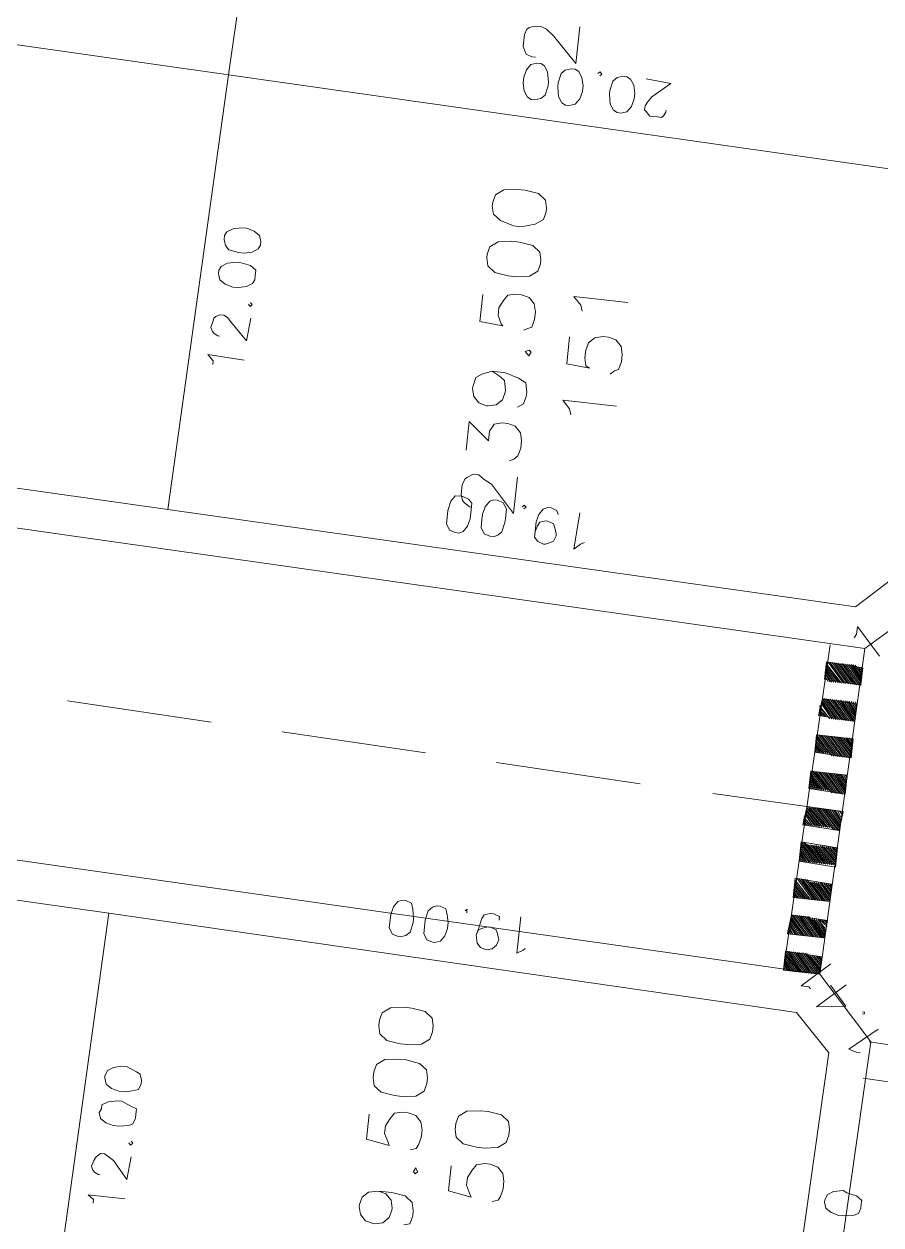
# Model space of a CAD drawing. Header units: metres. Extents: x -977055 to 805873, y -1033982 to 242021.
# Drawn here: x 2499.83 to 2523.39, y 865.4 to 898.43 of the extents above; entities that cross this region are included whole.
import ezdxf

# ---------------------------------------------------------------- set-up
doc = ezdxf.new("R2010")
doc.units = ezdxf.units.M
for name, color, linetype in [('PDF_acera', 7, 'Continuous'), ('PDF_areas por lote', 7, 'Continuous'), ('PDF_COTAS', 7, 'Continuous'), ('PDF_linea de centro', 7, 'Continuous'), ('PDF_LOTES', 7, 'Continuous'), ('PDF_No. lotes', 7, 'Continuous'), ('PDF_PASO DE CEBRA', 7, 'Continuous')]:
    doc.layers.add(name, color=color, linetype=linetype)

# ---------------------------------------------------------------- blocks, each defined once
blk = doc.blocks.new('CALLE')
at = {"layer": 'PDF_acera', "lineweight": 9}
for points in [[(-139.031424, -91.826784), (-137.676672, -90.556704), (-136.618272, -59.439744), (-137.888352, -58.084992), (-293.684832, -52.750656), (-245.083104, -88.185888)], [(-129.421152, -59.69376), (-128.0664, -58.42368), (-71.378496, -60.3288), (-70.108416, -61.683552), (-71.166816, -92.800512), (-72.521568, -94.070592), (-129.209472, -92.165472), (-130.479552, -90.768384)]]:
    blk.add_lwpolyline(points, close=True, dxfattribs=at)
at = {"layer": 'PDF_areas por lote', "lineweight": 9}
for points in [[(-143.434368, -81.454464), (-143.476704, -81.623808), (-143.603712, -81.750816), (-143.773056, -81.793152), (-143.815392, -81.793152), (-143.984736, -81.750816), (-144.111744, -81.623808), (-144.15408, -81.454464), (-144.15408, -81.412128), (-144.111744, -81.242784), (-143.984736, -81.115776), (-143.815392, -81.07344), (-143.773056, -81.07344), (-143.603712, -81.115776), (-143.476704, -81.242784), (-143.434368, -81.454464), (-143.434368, -81.750816), (-143.476704, -82.047168), (-143.603712, -82.216512), (-143.773056, -82.258848), (-143.900064, -82.258848), (-144.069408, -82.216512), (-144.111744, -82.089504)], [(-141.783264, -81.07344), (-142.333632, -81.07344), (-142.418304, -81.581472), (-142.333632, -81.539136), (-142.164288, -81.454464), (-141.994944, -81.454464), (-141.8256, -81.539136), (-141.698592, -81.623808), (-141.656256, -81.793152), (-141.656256, -81.92016), (-141.698592, -82.089504), (-141.8256, -82.216512), (-141.994944, -82.258848), (-142.164288, -82.258848), (-142.333632, -82.216512), (-142.418304, -82.174176), (-142.46064, -82.047168)], [(-128.320416, -81.877824), (-128.320416, -81.835488), (-128.235744, -81.70848), (-128.193408, -81.666144), (-128.0664, -81.623808), (-127.85472, -81.623808), (-127.727712, -81.666144), (-127.685376, -81.70848), (-127.600704, -81.835488), (-127.600704, -81.962496), (-127.685376, -82.089504), (-127.770048, -82.258848), (-128.362752, -82.809216), (-127.558368, -82.809216)], [(-127.092672, -81.623808), (-126.457632, -81.623808), (-126.838656, -82.089504), (-126.626976, -82.089504), (-126.542304, -82.13184), (-126.457632, -82.174176), (-126.415296, -82.34352), (-126.415296, -82.470528), (-126.457632, -82.639872), (-126.58464, -82.76688), (-126.753984, -82.809216), (-126.923328, -82.809216), (-127.092672, -82.76688), (-127.177344, -82.682208), (-127.21968, -82.597536)], [(-125.31456, -82.004832), (-125.399232, -82.174176), (-125.483904, -82.301184), (-125.695584, -82.34352), (-125.73792, -82.34352), (-125.907264, -82.301184), (-126.034272, -82.174176), (-126.076608, -82.004832), (-126.076608, -81.962496), (-126.034272, -81.793152), (-125.907264, -81.666144), (-125.73792, -81.623808), (-125.695584, -81.623808), (-125.483904, -81.666144), (-125.399232, -81.793152), (-125.31456, -82.004832), (-125.31456, -82.301184), (-125.399232, -82.597536), (-125.483904, -82.76688), (-125.695584, -82.809216), (-125.780256, -82.809216), (-125.9496, -82.76688), (-126.034272, -82.639872)], [(-123.663456, -81.623808), (-124.25616, -81.623808), (-124.298496, -82.13184), (-124.25616, -82.089504), (-124.086816, -82.004832), (-123.917472, -82.004832), (-123.748128, -82.089504), (-123.62112, -82.174176), (-123.578784, -82.34352), (-123.578784, -82.470528), (-123.62112, -82.639872), (-123.748128, -82.76688), (-123.917472, -82.809216), (-124.086816, -82.809216), (-124.25616, -82.76688), (-124.298496, -82.682208), (-124.340832, -82.597536)], [(-118.371456, -82.216512), (-118.371456, -82.13184), (-118.32912, -82.004832), (-118.244448, -81.962496), (-118.159776, -81.92016), (-117.90576, -81.92016), (-117.778752, -81.962496), (-117.736416, -82.004832), (-117.69408, -82.13184), (-117.69408, -82.258848), (-117.736416, -82.385856), (-117.863424, -82.5552), (-118.413792, -83.105568), (-117.609408, -83.105568)]]:
    blk.add_lwpolyline(points, dxfattribs=at)
for points in [[(-140.97888, -81.07344), (-141.148224, -81.115776), (-141.275232, -81.28512), (-141.317568, -81.581472), (-141.317568, -81.750816), (-141.275232, -82.047168), (-141.148224, -82.216512), (-140.97888, -82.258848), (-140.851872, -82.258848), (-140.682528, -82.216512), (-140.55552, -82.047168), (-140.513184, -81.750816), (-140.513184, -81.581472), (-140.55552, -81.28512), (-140.682528, -81.115776), (-140.851872, -81.07344)], [(-139.835808, -81.07344), (-140.005152, -81.115776), (-140.13216, -81.28512), (-140.174496, -81.581472), (-140.174496, -81.750816), (-140.13216, -82.047168), (-140.005152, -82.216512), (-139.835808, -82.258848), (-139.7088, -82.258848), (-139.539456, -82.216512), (-139.412448, -82.047168), (-139.370112, -81.750816), (-139.370112, -81.581472), (-139.412448, -81.28512), (-139.539456, -81.115776), (-139.7088, -81.07344)], [(-122.859072, -81.623808), (-123.028416, -81.666144), (-123.155424, -81.835488), (-123.19776, -82.13184), (-123.19776, -82.301184), (-123.155424, -82.597536), (-123.028416, -82.76688), (-122.859072, -82.809216), (-122.7744, -82.809216), (-122.605056, -82.76688), (-122.478048, -82.597536), (-122.435712, -82.301184), (-122.435712, -82.13184), (-122.478048, -81.835488), (-122.605056, -81.666144), (-122.7744, -81.623808)], [(-121.716, -81.623808), (-121.885344, -81.666144), (-122.012352, -81.835488), (-122.097024, -82.13184), (-122.097024, -82.301184), (-122.012352, -82.597536), (-121.885344, -82.76688), (-121.716, -82.809216), (-121.631328, -82.809216), (-121.461984, -82.76688), (-121.334976, -82.597536), (-121.29264, -82.301184), (-121.29264, -82.13184), (-121.334976, -81.835488), (-121.461984, -81.666144), (-121.631328, -81.623808)], [(-142.926336, -82.174176), (-142.968672, -82.216512), (-142.926336, -82.258848), (-142.841664, -82.216512)], [(-124.806528, -82.682208), (-124.8912, -82.76688), (-124.806528, -82.809216), (-124.764192, -82.76688)]]:
    blk.add_lwpolyline(points, close=True, dxfattribs=at)
at = {"layer": 'PDF_COTAS', "lineweight": 9}
for points in [[(-144.196416, -75.950784), (-144.196416, -75.1464), (-144.281088, -75.273408), (-144.36576, -75.273408), (-144.281088, -75.273408), (-144.196416, -75.1464)], [(-143.265024, -75.99312), (-143.773056, -75.950784), (-143.392032, -75.612096), (-143.30736, -75.485088), (-143.265024, -75.400416), (-143.265024, -75.315744), (-143.30736, -75.273408), (-143.349696, -75.231072), (-143.434368, -75.188736), (-143.561376, -75.1464), (-143.646048, -75.188736), (-143.688384, -75.231072), (-143.73072, -75.315744), (-143.73072, -75.35808), (-143.73072, -75.315744), (-143.688384, -75.231072), (-143.646048, -75.188736), (-143.561376, -75.1464), (-143.434368, -75.188736), (-143.349696, -75.231072), (-143.30736, -75.273408), (-143.265024, -75.315744), (-143.265024, -75.400416), (-143.30736, -75.485088), (-143.392032, -75.612096), (-143.773056, -75.950784)], [(-142.375968, -75.188736), (-142.502976, -75.231072), (-142.587648, -75.35808), (-142.629984, -75.527424), (-142.629984, -75.654432), (-142.587648, -75.866112), (-142.545312, -75.950784), (-142.418304, -75.99312), (-142.333632, -75.99312), (-142.206624, -75.99312), (-142.164288, -75.866112), (-142.079616, -75.654432), (-142.079616, -75.56976), (-142.121952, -75.35808), (-142.206624, -75.231072), (-142.291296, -75.231072)], [(-142.375968, -75.188736), (-142.502976, -75.231072), (-142.587648, -75.35808), (-142.629984, -75.527424), (-142.629984, -75.654432), (-142.587648, -75.866112), (-142.545312, -75.950784), (-142.418304, -75.99312), (-142.333632, -75.99312), (-142.206624, -75.99312), (-142.164288, -75.866112), (-142.079616, -75.654432), (-142.079616, -75.56976), (-142.121952, -75.35808), (-142.206624, -75.231072), (-142.291296, -75.231072)], [(-141.61392, -75.231072), (-141.740928, -75.273408), (-141.8256, -75.400416), (-141.867936, -75.56976), (-141.867936, -75.696768), (-141.8256, -75.866112), (-141.783264, -75.99312), (-141.656256, -76.035456), (-141.571584, -76.035456), (-141.444576, -75.99312), (-141.40224, -75.908448), (-141.317568, -75.696768), (-141.317568, -75.56976), (-141.359904, -75.400416), (-141.444576, -75.273408), (-141.571584, -75.231072)], [(-141.61392, -75.231072), (-141.740928, -75.273408), (-141.8256, -75.400416), (-141.867936, -75.56976), (-141.867936, -75.696768), (-141.8256, -75.866112), (-141.783264, -75.99312), (-141.656256, -76.035456), (-141.571584, -76.035456), (-141.444576, -75.99312), (-141.40224, -75.908448), (-141.317568, -75.696768), (-141.317568, -75.56976), (-141.359904, -75.400416), (-141.444576, -75.273408), (-141.571584, -75.231072)], [(-142.926336, -75.950784), (-142.968672, -75.99312), (-143.011008, -75.950784), (-142.968672, -75.908448), (-143.011008, -75.950784), (-142.968672, -75.99312)], [(-125.653248, -76.585824), (-125.610912, -75.78144), (-125.73792, -75.908448), (-125.822592, -75.908448), (-125.73792, -75.908448), (-125.610912, -75.78144)], [(-124.721856, -76.62816), (-125.229888, -76.585824), (-124.848864, -76.2048), (-124.764192, -76.120128), (-124.721856, -76.035456), (-124.721856, -75.950784), (-124.764192, -75.866112), (-124.806528, -75.823776), (-124.848864, -75.823776), (-125.018208, -75.78144), (-125.10288, -75.823776), (-125.145216, -75.866112), (-125.187552, -75.950784), (-125.187552, -75.99312), (-125.187552, -75.950784), (-125.145216, -75.866112), (-125.10288, -75.823776), (-125.018208, -75.78144), (-124.848864, -75.823776), (-124.806528, -75.823776), (-124.764192, -75.866112), (-124.721856, -75.950784), (-124.721856, -76.035456), (-124.764192, -76.120128), (-124.848864, -76.2048), (-125.229888, -76.585824)], [(-123.8328, -75.823776), (-123.959808, -75.866112), (-124.04448, -75.99312), (-124.086816, -76.162464), (-124.086816, -76.289472), (-124.04448, -76.458816), (-123.959808, -76.585824), (-123.875136, -76.62816), (-123.790464, -76.62816), (-123.663456, -76.62816), (-123.578784, -76.501152), (-123.536448, -76.289472), (-123.536448, -76.2048), (-123.578784, -75.99312), (-123.663456, -75.866112), (-123.748128, -75.823776)], [(-123.8328, -75.823776), (-123.959808, -75.866112), (-124.04448, -75.99312), (-124.086816, -76.162464), (-124.086816, -76.289472), (-124.04448, -76.458816), (-123.959808, -76.585824), (-123.875136, -76.62816), (-123.790464, -76.62816), (-123.663456, -76.62816), (-123.578784, -76.501152), (-123.536448, -76.289472), (-123.536448, -76.2048), (-123.578784, -75.99312), (-123.663456, -75.866112), (-123.748128, -75.823776)], [(-123.070752, -75.866112), (-123.19776, -75.908448), (-123.282432, -75.99312), (-123.324768, -76.2048), (-123.324768, -76.331808), (-123.282432, -76.501152), (-123.19776, -76.62816), (-123.113088, -76.670496), (-123.028416, -76.670496), (-122.901408, -76.62816), (-122.816736, -76.501152), (-122.7744, -76.331808), (-122.7744, -76.2048), (-122.816736, -76.035456), (-122.901408, -75.908448), (-122.98608, -75.866112)], [(-123.070752, -75.866112), (-123.19776, -75.908448), (-123.282432, -75.99312), (-123.324768, -76.2048), (-123.324768, -76.331808), (-123.282432, -76.501152), (-123.19776, -76.62816), (-123.113088, -76.670496), (-123.028416, -76.670496), (-122.901408, -76.62816), (-122.816736, -76.501152), (-122.7744, -76.331808), (-122.7744, -76.2048), (-122.816736, -76.035456), (-122.901408, -75.908448), (-122.98608, -75.866112)], [(-124.383168, -76.585824), (-124.425504, -76.62816), (-124.46784, -76.585824), (-124.425504, -76.543488), (-124.46784, -76.585824), (-124.425504, -76.62816)], [(-137.846016, -81.327456), (-137.80368, -81.454464), (-137.719008, -81.539136), (-137.507328, -81.581472), (-137.422656, -81.581472), (-137.210976, -81.539136), (-137.083968, -81.4968), (-137.041632, -81.369792), (-137.041632, -81.28512), (-137.083968, -81.200448), (-137.210976, -81.115776), (-137.38032, -81.07344), (-137.507328, -81.07344), (-137.676672, -81.07344), (-137.80368, -81.158112), (-137.846016, -81.28512)], [(-128.91312, -81.666144), (-128.870784, -81.750816), (-128.743776, -81.835488), (-128.574432, -81.877824), (-128.447424, -81.877824), (-128.235744, -81.877824), (-128.151072, -81.793152), (-128.108736, -81.666144), (-128.108736, -81.623808), (-128.108736, -81.4968), (-128.235744, -81.412128), (-128.447424, -81.369792), (-128.532096, -81.369792), (-128.743776, -81.369792), (-128.870784, -81.454464), (-128.91312, -81.581472)], [(-137.888352, -82.089504), (-137.846016, -82.216512), (-137.719008, -82.301184), (-137.549664, -82.34352), (-137.422656, -82.34352), (-137.253312, -82.301184), (-137.126304, -82.258848), (-137.083968, -82.13184), (-137.083968, -82.047168), (-137.126304, -81.962496), (-137.210976, -81.877824), (-137.422656, -81.835488), (-137.507328, -81.835488), (-137.719008, -81.835488), (-137.846016, -81.92016), (-137.888352, -82.047168)], [(-119.302848, -82.301184), (-119.260512, -82.428192), (-119.17584, -82.512864), (-118.96416, -82.5552), (-118.879488, -82.5552), (-118.667808, -82.512864), (-118.5408, -82.428192), (-118.498464, -82.34352), (-118.498464, -82.258848), (-118.5408, -82.13184), (-118.667808, -82.047168), (-118.837152, -82.004832), (-118.96416, -82.004832), (-119.133504, -82.047168), (-119.260512, -82.13184), (-119.302848, -82.216512)], [(-119.302848, -82.301184), (-119.260512, -82.428192), (-119.17584, -82.512864), (-118.96416, -82.5552), (-118.879488, -82.5552), (-118.667808, -82.512864), (-118.5408, -82.428192), (-118.498464, -82.34352), (-118.498464, -82.258848), (-118.5408, -82.13184), (-118.667808, -82.047168), (-118.837152, -82.004832), (-118.96416, -82.004832), (-119.133504, -82.047168), (-119.260512, -82.13184), (-119.302848, -82.216512)], [(-128.91312, -82.428192), (-128.870784, -82.512864), (-128.786112, -82.597536), (-128.574432, -82.639872), (-128.48976, -82.639872), (-128.27808, -82.639872), (-128.151072, -82.5552), (-128.108736, -82.428192), (-128.108736, -82.34352), (-128.151072, -82.258848), (-128.27808, -82.174176), (-128.447424, -82.13184), (-128.574432, -82.13184), (-128.743776, -82.13184), (-128.870784, -82.216512), (-128.91312, -82.34352)], [(-119.345184, -83.063232), (-119.302848, -83.19024), (-119.17584, -83.274912), (-119.006496, -83.317248), (-118.879488, -83.317248), (-118.710144, -83.274912), (-118.583136, -83.19024), (-118.5408, -83.105568), (-118.5408, -83.020896), (-118.583136, -82.893888), (-118.667808, -82.809216), (-118.879488, -82.76688), (-118.96416, -82.76688), (-119.17584, -82.809216), (-119.302848, -82.893888), (-119.345184, -82.97856)], [(-119.345184, -83.063232), (-119.302848, -83.19024), (-119.17584, -83.274912), (-119.006496, -83.317248), (-118.879488, -83.317248), (-118.710144, -83.274912), (-118.583136, -83.19024), (-118.5408, -83.105568), (-118.5408, -83.020896), (-118.583136, -82.893888), (-118.667808, -82.809216), (-118.879488, -82.76688), (-118.96416, -82.76688), (-119.17584, -82.809216), (-119.302848, -82.893888), (-119.345184, -82.97856)], [(-118.583136, -83.6136), (-118.5408, -83.655936), (-118.583136, -83.698272), (-118.625472, -83.655936), (-118.583136, -83.698272), (-118.5408, -83.655936)], [(-119.38752, -84.206304), (-119.345184, -84.333312), (-119.218176, -84.417984), (-119.048832, -84.46032), (-118.921824, -84.46032), (-118.75248, -84.417984), (-118.625472, -84.333312), (-118.583136, -84.24864), (-118.583136, -84.163968), (-118.625472, -84.03696), (-118.710144, -83.952288), (-118.921824, -83.909952), (-119.006496, -83.909952), (-119.218176, -83.952288), (-119.345184, -84.03696), (-119.38752, -84.121632)], [(-119.38752, -84.206304), (-119.345184, -84.333312), (-119.218176, -84.417984), (-119.048832, -84.46032), (-118.921824, -84.46032), (-118.75248, -84.417984), (-118.625472, -84.333312), (-118.583136, -84.24864), (-118.583136, -84.163968), (-118.625472, -84.03696), (-118.710144, -83.952288), (-118.921824, -83.909952), (-119.006496, -83.909952), (-119.218176, -83.952288), (-119.345184, -84.03696), (-119.38752, -84.121632)], [(-118.583136, -84.672), (-118.625472, -85.222368), (-118.96416, -84.841344), (-119.091168, -84.756672), (-119.17584, -84.714336), (-119.260512, -84.714336), (-119.302848, -84.756672), (-119.345184, -84.799008), (-119.38752, -84.841344), (-119.38752, -85.010688), (-119.38752, -85.09536), (-119.345184, -85.137696), (-119.260512, -85.180032), (-119.218176, -85.180032), (-119.260512, -85.180032), (-119.345184, -85.137696), (-119.38752, -85.09536), (-119.38752, -85.010688), (-119.38752, -84.841344), (-119.345184, -84.799008), (-119.302848, -84.756672), (-119.260512, -84.714336), (-119.17584, -84.714336), (-119.091168, -84.756672), (-118.96416, -84.841344), (-118.625472, -85.222368)], [(-142.629984, -91.191744), (-142.756992, -91.23408), (-142.841664, -91.361088), (-142.884, -91.530432), (-142.884, -91.65744), (-142.841664, -91.86912), (-142.799328, -91.953792), (-142.67232, -91.996128), (-142.587648, -91.996128), (-142.502976, -91.996128), (-142.418304, -91.86912), (-142.375968, -91.65744), (-142.333632, -91.572768), (-142.375968, -91.361088), (-142.46064, -91.23408), (-142.587648, -91.191744)]]:
    blk.add_lwpolyline(points, close=True, dxfattribs=at)
for points in [[(-137.16864, -82.724544), (-137.126304, -82.724544), (-137.083968, -82.724544), (-137.126304, -82.682208)], [(-137.634336, -82.97856), (-137.507328, -83.020896), (-137.464992, -83.105568), (-137.422656, -83.232576), (-137.422656, -83.274912), (-137.464992, -83.40192), (-137.549664, -83.444256), (-137.676672, -83.486592), (-137.80368, -83.444256), (-137.888352, -83.359584), (-137.930688, -83.232576), (-137.888352, -83.105568), (-137.80368, -83.020896), (-137.634336, -82.97856), (-137.464992, -83.020896), (-137.253312, -83.063232), (-137.16864, -83.105568), (-137.126304, -83.232576), (-137.126304, -83.317248), (-137.16864, -83.444256), (-137.253312, -83.444256)], [(-128.235744, -83.020896), (-128.193408, -83.063232), (-128.151072, -83.020896), (-128.193408, -82.97856)], [(-128.70144, -83.317248), (-128.574432, -83.359584), (-128.48976, -83.40192), (-128.447424, -83.528928), (-128.447424, -83.571264), (-128.48976, -83.698272), (-128.574432, -83.740608), (-128.70144, -83.782944), (-128.743776, -83.782944), (-128.870784, -83.740608), (-128.91312, -83.655936), (-128.955456, -83.571264), (-128.955456, -83.528928), (-128.91312, -83.40192), (-128.828448, -83.317248), (-128.70144, -83.317248), (-128.48976, -83.317248), (-128.320416, -83.359584), (-128.193408, -83.444256), (-128.151072, -83.528928), (-128.151072, -83.6136), (-128.193408, -83.740608), (-128.27808, -83.782944)], [(-137.80368, -84.079296), (-137.846016, -84.03696), (-137.930688, -83.909952), (-137.126304, -83.909952)], [(-128.828448, -84.417984), (-128.870784, -84.333312), (-128.997792, -84.206304), (-128.193408, -84.24864)], [(-138.01536, -90.38736), (-137.973024, -90.345024), (-137.973024, -90.17568), (-137.422656, -90.768384)], [(-137.846016, -91.149408), (-138.396384, -90.556704), (-138.311712, -91.191744), (-137.888352, -90.81072)], [(-130.267872, -90.514368), (-130.1832, -90.556704), (-130.013856, -90.556704), (-130.60656, -91.107072)], [(-139.28544, -91.615104), (-139.28544, -91.530432), (-139.243104, -91.361088), (-138.735072, -91.953792)], [(-138.43872, -91.572768), (-138.43872, -91.615104), (-138.396384, -91.615104), (-138.396384, -91.572768)]]:
    blk.add_lwpolyline(points, dxfattribs=at)
at = {"layer": 'PDF_linea de centro', "lineweight": 9}
for points in [[(-133.485408, -73.537632), (-133.612416, -76.712832)], [(-133.654752, -78.279264), (-133.78176, -81.454464)], [(-133.824096, -83.020896), (-133.951104, -86.196096)], [(-133.99344, -87.804864), (-134.078112, -90.683712)]]:
    blk.add_lwpolyline(points, dxfattribs=at)
at = {"layer": 'PDF_LOTES', "lineweight": 20}
for points in [[(-147.625632, -74.638368), (-138.01536, -74.93472), (-137.507328, -59.778432), (-138.269376, -58.931712), (-147.075264, -58.63536)], [(-119.472192, -75.56976), (-129.082464, -75.273408), (-128.574432, -60.074784), (-127.727712, -59.312736), (-118.921824, -59.609088)], [(-119.472192, -75.56976), (-109.904256, -75.908448), (-109.353888, -59.90544), (-118.921824, -59.609088)], [(-148.176, -90.641376), (-139.370112, -90.937728), (-138.565728, -90.133344), (-138.01536, -74.93472), (-147.625632, -74.638368)], [(-120.02256, -91.572768), (-128.828448, -91.276416), (-129.590496, -90.472032), (-129.082464, -75.273408), (-119.472192, -75.56976)], [(-120.02256, -91.572768), (-110.412288, -91.911456), (-109.904256, -75.908448), (-119.472192, -75.56976)]]:
    blk.add_lwpolyline(points, close=True, dxfattribs=at)
at = {"layer": 'PDF_No. lotes', "lineweight": 20}
for points in [[(-142.714656, -82.97856), (-143.265024, -82.97856), (-143.349696, -83.486592), (-143.265024, -83.444256), (-143.09568, -83.359584), (-142.926336, -83.359584), (-142.756992, -83.444256), (-142.629984, -83.528928), (-142.587648, -83.698272), (-142.587648, -83.82528), (-142.629984, -83.994624), (-142.756992, -84.121632), (-142.926336, -84.163968), (-143.09568, -84.163968), (-143.265024, -84.121632), (-143.349696, -84.079296), (-143.392032, -83.952288)], [(-126.076608, -83.82528), (-125.9496, -83.782944), (-125.780256, -83.6136), (-125.780256, -84.799008)], [(-124.383168, -83.6136), (-124.975872, -83.6136), (-125.018208, -84.121632), (-124.975872, -84.03696), (-124.806528, -83.994624), (-124.637184, -83.994624), (-124.46784, -84.03696), (-124.340832, -84.163968), (-124.298496, -84.333312), (-124.298496, -84.46032), (-124.340832, -84.629664), (-124.46784, -84.756672), (-124.637184, -84.799008), (-124.806528, -84.799008), (-124.975872, -84.756672), (-125.018208, -84.672), (-125.10288, -84.587328)], [(-123.790464, -83.82528), (-123.663456, -83.782944), (-123.494112, -83.6136), (-123.494112, -84.799008)]]:
    blk.add_lwpolyline(points, dxfattribs=at)
blk.add_lwpolyline([(-141.910272, -82.97856), (-142.079616, -83.020896), (-142.206624, -83.19024), (-142.24896, -83.486592), (-142.24896, -83.655936), (-142.206624, -83.952288), (-142.079616, -84.121632), (-141.910272, -84.163968), (-141.783264, -84.163968), (-141.61392, -84.121632), (-141.486912, -83.952288), (-141.444576, -83.655936), (-141.444576, -83.486592), (-141.486912, -83.19024), (-141.61392, -83.020896), (-141.783264, -82.97856)], close=True, dxfattribs=at)
at = {"layer": 'PDF_PASO DE CEBRA', "lineweight": 9}
for points in [[(-137.634336, -89.75232), (-137.676672, -89.75232), (-130.479552, -90.006336)], [(-137.676672, -89.794656), (-137.592, -89.75232)], [(-137.676672, -89.836992), (-137.549664, -89.75232), (-137.676672, -89.879328)], [(-137.507328, -89.75232), (-137.676672, -89.921664), (-137.464992, -89.75232)], [(-137.676672, -89.964), (-137.422656, -89.75232)], [(-137.676672, -90.006336), (-137.38032, -89.75232)], [(-137.676672, -90.048672), (-137.337984, -89.75232)], [(-137.676672, -90.091008), (-137.295648, -89.75232), (-137.676672, -90.133344)], [(-137.253312, -89.75232), (-137.676672, -90.17568), (-137.253312, -89.794656)], [(-137.676672, -90.218016), (-137.253312, -89.836992)], [(-137.676672, -90.260352), (-137.253312, -89.879328)], [(-137.676672, -90.302688), (-137.253312, -89.921664)], [(-137.676672, -90.345024), (-137.253312, -89.964), (-137.676672, -90.38736), (-137.253312, -90.006336)], [(-136.872288, -89.794656), (-136.829952, -89.75232)], [(-136.872288, -89.836992), (-136.787616, -89.75232)], [(-136.787616, -89.794656), (-136.872288, -89.879328), (-136.74528, -89.794656)], [(-136.872288, -89.921664), (-136.702944, -89.794656)], [(-136.872288, -89.964), (-136.660608, -89.794656)], [(-136.872288, -90.006336), (-136.618272, -89.794656)], [(-136.872288, -90.048672), (-136.575936, -89.794656)], [(-136.872288, -90.091008), (-136.5336, -89.794656), (-136.872288, -90.091008)], [(-136.872288, -90.133344), (-136.491264, -89.794656)], [(-136.872288, -90.17568), (-136.448928, -89.794656)], [(-136.872288, -90.218016), (-136.448928, -89.836992)], [(-136.872288, -90.260352), (-136.448928, -89.879328)], [(-136.872288, -90.302688), (-136.448928, -89.921664), (-136.872288, -90.345024), (-136.448928, -89.964)], [(-136.067904, -89.794656), (-136.025568, -89.794656)], [(-136.067904, -89.836992), (-135.983232, -89.794656), (-136.067904, -89.879328)], [(-136.067904, -89.921664), (-135.940896, -89.794656)], [(-136.067904, -89.964), (-135.89856, -89.794656)], [(-136.067904, -90.006336), (-135.856224, -89.794656)], [(-135.813888, -89.794656), (-136.067904, -90.048672), (-135.771552, -89.794656), (-136.067904, -90.091008)], [(-136.067904, -90.133344), (-135.729216, -89.794656)], [(-136.067904, -90.17568), (-135.68688, -89.794656)], [(-136.067904, -90.218016), (-135.644544, -89.836992)], [(-136.067904, -90.260352), (-135.644544, -89.879328), (-136.067904, -90.302688), (-135.644544, -89.921664)], [(-136.067904, -90.345024), (-135.644544, -89.964)], [(-135.26352, -89.836992), (-135.221184, -89.836992), (-135.26352, -89.879328)], [(-135.26352, -89.921664), (-135.178848, -89.836992)], [(-135.26352, -89.964), (-135.136512, -89.836992)], [(-135.094176, -89.836992), (-135.26352, -90.006336), (-135.05184, -89.836992)], [(-135.26352, -90.048672), (-135.009504, -89.836992), (-135.26352, -90.091008)], [(-135.26352, -90.133344), (-134.967168, -89.836992)], [(-135.26352, -90.17568), (-134.924832, -89.836992)], [(-134.882496, -89.836992), (-135.26352, -90.218016), (-134.84016, -89.836992)], [(-135.26352, -90.260352), (-134.84016, -89.879328)], [(-135.26352, -90.302688), (-134.84016, -89.921664)], [(-135.26352, -90.345024), (-134.882496, -89.964)], [(-134.459136, -89.879328), (-134.459136, -89.836992)], [(-134.4168, -89.836992), (-134.459136, -89.921664), (-134.374464, -89.836992)], [(-134.459136, -89.964), (-134.332128, -89.836992)], [(-134.459136, -90.006336), (-134.289792, -89.836992)], [(-134.459136, -90.048672), (-134.247456, -89.879328)], [(-134.459136, -90.091008), (-134.20512, -89.879328), (-134.459136, -90.133344)], [(-134.162784, -89.879328), (-134.459136, -90.17568), (-134.120448, -89.879328)], [(-134.459136, -90.218016), (-134.078112, -89.879328), (-134.459136, -90.260352)], [(-134.459136, -90.302688), (-134.078112, -89.921664)], [(-134.459136, -90.345024), (-134.078112, -89.964)], [(-133.654752, -89.879328), (-133.654752, -89.879328)], [(-133.654752, -89.921664), (-133.612416, -89.879328)], [(-133.654752, -89.964), (-133.57008, -89.879328)], [(-133.654752, -90.006336), (-133.527744, -89.879328)], [(-133.654752, -90.048672), (-133.485408, -89.879328)], [(-133.654752, -90.091008), (-133.443072, -89.879328), (-133.654752, -90.133344), (-133.400736, -89.879328)], [(-133.654752, -90.17568), (-133.3584, -89.879328)], [(-133.654752, -90.218016), (-133.316064, -89.879328)], [(-133.654752, -90.260352), (-133.273728, -89.879328)], [(-133.654752, -90.302688), (-133.273728, -89.921664), (-133.654752, -90.345024), (-133.273728, -89.964)], [(-132.892704, -90.302688), (-132.469344, -89.921664), (-132.892704, -90.302688)], [(-132.892704, -90.345024), (-132.469344, -89.964)], [(-132.850368, -89.921664), (-132.850368, -89.921664)], [(-132.850368, -89.964), (-132.808032, -89.921664)], [(-132.850368, -90.006336), (-132.765696, -89.921664)], [(-132.72336, -89.921664), (-132.850368, -90.048672), (-132.681024, -89.921664), (-132.850368, -90.091008)], [(-132.850368, -90.133344), (-132.638688, -89.921664)], [(-132.850368, -90.17568), (-132.596352, -89.921664)], [(-132.850368, -90.218016), (-132.554016, -89.921664)], [(-132.850368, -90.260352), (-132.51168, -89.921664)], [(-132.08832, -90.17568), (-131.834304, -89.921664)], [(-131.791968, -89.964), (-132.08832, -90.218016), (-131.749632, -89.964)], [(-132.08832, -90.260352), (-131.707296, -89.964)], [(-132.08832, -90.302688), (-131.66496, -89.964), (-132.08832, -90.345024)], [(-132.045984, -89.964), (-132.045984, -89.921664)], [(-132.003648, -89.921664), (-132.045984, -90.006336), (-131.961312, -89.921664)], [(-132.045984, -90.048672), (-131.918976, -89.921664), (-132.045984, -90.091008)], [(-132.045984, -90.133344), (-131.87664, -89.921664)], [(-131.283936, -90.048672), (-131.156928, -89.964)], [(-131.283936, -90.091008), (-131.114592, -89.964), (-131.283936, -90.133344)], [(-131.072256, -89.964), (-131.283936, -90.17568), (-131.02992, -89.964)], [(-131.283936, -90.218016), (-130.987584, -89.964)], [(-131.283936, -90.260352), (-130.945248, -89.964)], [(-131.283936, -90.302688), (-130.902912, -89.964), (-131.283936, -90.345024)], [(-131.2416, -89.964), (-131.2416, -89.964)], [(-131.2416, -90.006336), (-131.199264, -89.964)], [(-137.676672, -90.429696), (-137.253312, -90.048672)], [(-137.676672, -90.472032), (-137.253312, -90.091008)], [(-137.676672, -90.514368), (-137.253312, -90.133344)], [(-137.253312, -90.17568), (-137.676672, -90.556704), (-130.479552, -90.768384)], [(-137.634336, -90.556704), (-137.253312, -90.218016), (-137.592, -90.556704)], [(-136.872288, -90.38736), (-136.448928, -90.006336)], [(-136.872288, -90.429696), (-136.448928, -90.048672)], [(-136.872288, -90.472032), (-136.448928, -90.091008)], [(-136.872288, -90.514368), (-136.448928, -90.133344)], [(-136.448928, -90.17568), (-136.872288, -90.556704), (-136.491264, -90.17568)], [(-136.829952, -90.556704), (-136.491264, -90.218016)], [(-136.067904, -90.38736), (-135.644544, -90.006336)], [(-136.067904, -90.429696), (-135.644544, -90.048672)], [(-136.067904, -90.472032), (-135.68688, -90.091008), (-136.067904, -90.514368), (-135.68688, -90.133344)], [(-136.067904, -90.556704), (-135.68688, -90.17568)], [(-136.067904, -90.59904), (-135.68688, -90.218016)], [(-135.26352, -90.38736), (-134.882496, -90.006336)], [(-135.26352, -90.429696), (-134.882496, -90.048672), (-135.26352, -90.472032), (-134.882496, -90.091008)], [(-135.26352, -90.514368), (-134.882496, -90.133344)], [(-135.26352, -90.556704), (-134.882496, -90.17568)], [(-135.26352, -90.59904), (-134.882496, -90.218016)], [(-134.501472, -90.514368), (-134.078112, -90.133344)], [(-134.501472, -90.556704), (-134.078112, -90.17568)], [(-134.501472, -90.59904), (-134.078112, -90.218016), (-134.501472, -90.641376)], [(-134.459136, -90.38736), (-134.078112, -90.006336), (-134.459136, -90.38736)], [(-134.459136, -90.429696), (-134.078112, -90.048672)], [(-134.459136, -90.472032), (-134.078112, -90.091008)], [(-133.697088, -90.38736), (-133.273728, -90.006336)], [(-133.697088, -90.429696), (-133.273728, -90.048672)], [(-133.697088, -90.472032), (-133.273728, -90.091008)], [(-133.697088, -90.514368), (-133.273728, -90.133344)], [(-133.697088, -90.556704), (-133.273728, -90.17568), (-133.697088, -90.59904), (-133.273728, -90.218016)], [(-132.892704, -90.38736), (-132.469344, -90.006336)], [(-132.892704, -90.429696), (-132.469344, -90.048672)], [(-132.892704, -90.472032), (-132.469344, -90.091008)], [(-132.892704, -90.514368), (-132.469344, -90.133344), (-132.892704, -90.514368)], [(-132.892704, -90.556704), (-132.469344, -90.17568)], [(-132.892704, -90.59904), (-132.469344, -90.218016)], [(-132.08832, -90.38736), (-131.66496, -90.006336)], [(-132.08832, -90.429696), (-131.66496, -90.048672), (-132.08832, -90.472032), (-131.66496, -90.091008)], [(-132.08832, -90.514368), (-131.66496, -90.133344)], [(-132.08832, -90.556704), (-131.66496, -90.17568)], [(-132.08832, -90.59904), (-131.66496, -90.218016)], [(-131.283936, -90.38736), (-130.860576, -90.006336), (-131.283936, -90.429696), (-130.860576, -90.048672)], [(-131.283936, -90.472032), (-130.860576, -90.091008)], [(-131.283936, -90.514368), (-130.860576, -90.133344)], [(-131.283936, -90.556704), (-130.860576, -90.17568)], [(-131.283936, -90.59904), (-130.860576, -90.218016), (-131.283936, -90.641376), (-130.860576, -90.260352)], [(-137.295648, -90.260352), (-137.549664, -90.556704), (-137.295648, -90.302688)], [(-137.507328, -90.556704), (-137.295648, -90.345024)], [(-137.464992, -90.556704), (-137.295648, -90.38736)], [(-137.422656, -90.556704), (-137.295648, -90.429696)], [(-137.38032, -90.556704), (-137.295648, -90.472032), (-137.337984, -90.556704), (-137.295648, -90.514368)], [(-136.491264, -90.260352), (-136.787616, -90.556704), (-136.491264, -90.302688)], [(-136.74528, -90.556704), (-136.491264, -90.345024)], [(-136.702944, -90.556704), (-136.491264, -90.38736), (-136.660608, -90.556704)], [(-136.618272, -90.59904), (-136.491264, -90.429696)], [(-136.575936, -90.59904), (-136.491264, -90.472032)], [(-135.68688, -90.260352), (-136.025568, -90.59904), (-135.68688, -90.302688)], [(-135.983232, -90.59904), (-135.68688, -90.345024), (-135.940896, -90.59904)], [(-135.89856, -90.59904), (-135.68688, -90.38736)], [(-135.856224, -90.59904), (-135.68688, -90.429696)], [(-135.813888, -90.59904), (-135.68688, -90.472032)], [(-135.26352, -90.641376), (-134.882496, -90.260352)], [(-135.221184, -90.641376), (-134.882496, -90.302688), (-135.221184, -90.641376)], [(-135.178848, -90.641376), (-134.882496, -90.345024)], [(-135.136512, -90.641376), (-134.882496, -90.38736)], [(-135.094176, -90.641376), (-134.882496, -90.429696)], [(-135.05184, -90.641376), (-134.882496, -90.472032)], [(-134.078112, -90.260352), (-134.459136, -90.641376), (-134.078112, -90.302688)], [(-134.4168, -90.641376), (-134.078112, -90.345024)], [(-134.374464, -90.641376), (-134.078112, -90.38736)], [(-134.332128, -90.641376), (-134.078112, -90.429696)], [(-134.289792, -90.641376), (-134.078112, -90.472032), (-134.247456, -90.641376), (-134.078112, -90.514368)], [(-133.697088, -90.641376), (-133.273728, -90.260352)], [(-133.697088, -90.683712), (-133.273728, -90.302688)], [(-133.654752, -90.683712), (-133.273728, -90.345024)], [(-133.612416, -90.683712), (-133.273728, -90.38736), (-133.57008, -90.683712)], [(-133.527744, -90.683712), (-133.273728, -90.429696)], [(-133.485408, -90.683712), (-133.273728, -90.472032)], [(-132.892704, -90.641376), (-132.469344, -90.260352)], [(-132.892704, -90.683712), (-132.469344, -90.302688)], [(-132.892704, -90.726048), (-132.469344, -90.345024), (-132.850368, -90.726048)], [(-132.808032, -90.726048), (-132.469344, -90.38736)], [(-132.765696, -90.726048), (-132.469344, -90.429696)], [(-132.72336, -90.726048), (-132.469344, -90.472032)], [(-132.08832, -90.641376), (-131.66496, -90.260352)], [(-132.08832, -90.683712), (-131.66496, -90.302688), (-132.08832, -90.726048), (-131.66496, -90.345024)], [(-132.045984, -90.726048), (-131.66496, -90.38736)], [(-132.003648, -90.726048), (-131.66496, -90.429696)], [(-131.961312, -90.726048), (-131.66496, -90.472032)], [(-131.283936, -90.683712), (-130.860576, -90.302688)], [(-131.283936, -90.726048), (-130.860576, -90.345024)], [(-131.283936, -90.768384), (-130.860576, -90.38736)], [(-131.2416, -90.768384), (-130.860576, -90.429696)], [(-131.199264, -90.768384), (-130.860576, -90.472032), (-131.156928, -90.768384), (-130.860576, -90.514368)], [(-136.491264, -90.514368), (-136.5336, -90.59904), (-136.491264, -90.556704)], [(-135.68688, -90.514368), (-135.771552, -90.59904), (-135.68688, -90.556704), (-135.729216, -90.59904)], [(-135.009504, -90.641376), (-134.882496, -90.514368), (-135.009504, -90.641376)], [(-134.967168, -90.641376), (-134.882496, -90.556704)], [(-134.924832, -90.641376), (-134.882496, -90.59904)], [(-134.20512, -90.641376), (-134.078112, -90.556704)], [(-134.162784, -90.683712), (-134.078112, -90.59904)], [(-134.120448, -90.683712), (-134.078112, -90.641376)], [(-133.273728, -90.514368), (-133.443072, -90.683712), (-133.273728, -90.556704)], [(-133.400736, -90.683712), (-133.273728, -90.59904)], [(-133.3584, -90.683712), (-133.273728, -90.641376), (-133.316064, -90.683712)], [(-132.469344, -90.514368), (-132.681024, -90.726048), (-132.469344, -90.556704)], [(-132.638688, -90.726048), (-132.469344, -90.59904), (-132.596352, -90.726048)], [(-132.554016, -90.726048), (-132.469344, -90.641376)], [(-132.51168, -90.726048), (-132.469344, -90.683712)], [(-131.918976, -90.726048), (-131.66496, -90.514368), (-131.918976, -90.726048)], [(-131.87664, -90.726048), (-131.66496, -90.556704)], [(-131.834304, -90.726048), (-131.66496, -90.59904)], [(-131.791968, -90.726048), (-131.66496, -90.641376)], [(-131.749632, -90.726048), (-131.66496, -90.683712)], [(-131.707296, -90.726048), (-131.66496, -90.726048)], [(-131.114592, -90.768384), (-130.860576, -90.556704)], [(-131.072256, -90.768384), (-130.860576, -90.59904)], [(-131.02992, -90.768384), (-130.902912, -90.641376)], [(-130.987584, -90.768384), (-130.902912, -90.683712)], [(-130.945248, -90.768384), (-130.902912, -90.726048), (-130.902912, -90.768384)], [(-139.835808, -91.742112), (-140.047488, -97.3728), (-139.624128, -96.94944)], [(-139.243104, -97.3728), (-139.031424, -91.784448)]]:
    blk.add_lwpolyline(points, dxfattribs=at)
for points in [[(-137.676672, -90.556704), (-137.295648, -90.556704), (-137.253312, -89.75232), (-137.676672, -89.75232)], [(-136.872288, -90.556704), (-136.491264, -90.59904), (-136.448928, -89.794656), (-136.872288, -89.75232)], [(-136.067904, -90.59904), (-135.68688, -90.59904), (-135.644544, -89.794656), (-136.067904, -89.794656)], [(-135.305856, -90.641376), (-134.882496, -90.641376), (-134.84016, -89.836992), (-135.26352, -89.836992)], [(-134.501472, -90.641376), (-134.078112, -90.683712), (-134.078112, -89.879328), (-134.459136, -89.836992)], [(-133.697088, -90.683712), (-133.273728, -90.683712), (-133.273728, -89.879328), (-133.654752, -89.879328)], [(-132.892704, -90.726048), (-132.469344, -90.726048), (-132.469344, -89.921664), (-132.850368, -89.921664)], [(-132.08832, -90.726048), (-131.707296, -90.726048), (-131.66496, -89.964), (-132.045984, -89.921664)], [(-131.283936, -90.768384), (-130.902912, -90.768384), (-130.860576, -89.964), (-131.2416, -89.964)]]:
    blk.add_lwpolyline(points, close=True, dxfattribs=at)

msp = doc.modelspace()

# ---------------------------------------------------------------- block references
at = {"xscale": 1.255773352820658, "yscale": 1.255773352820658, "zscale": 1.255773352820658, "rotation": 83.85573648860341}
msp.add_blockref('CALLE', (2427.15058, 1056.36283, 1015.371), dxfattribs=at)

doc.saveas('drawing.dxf')
